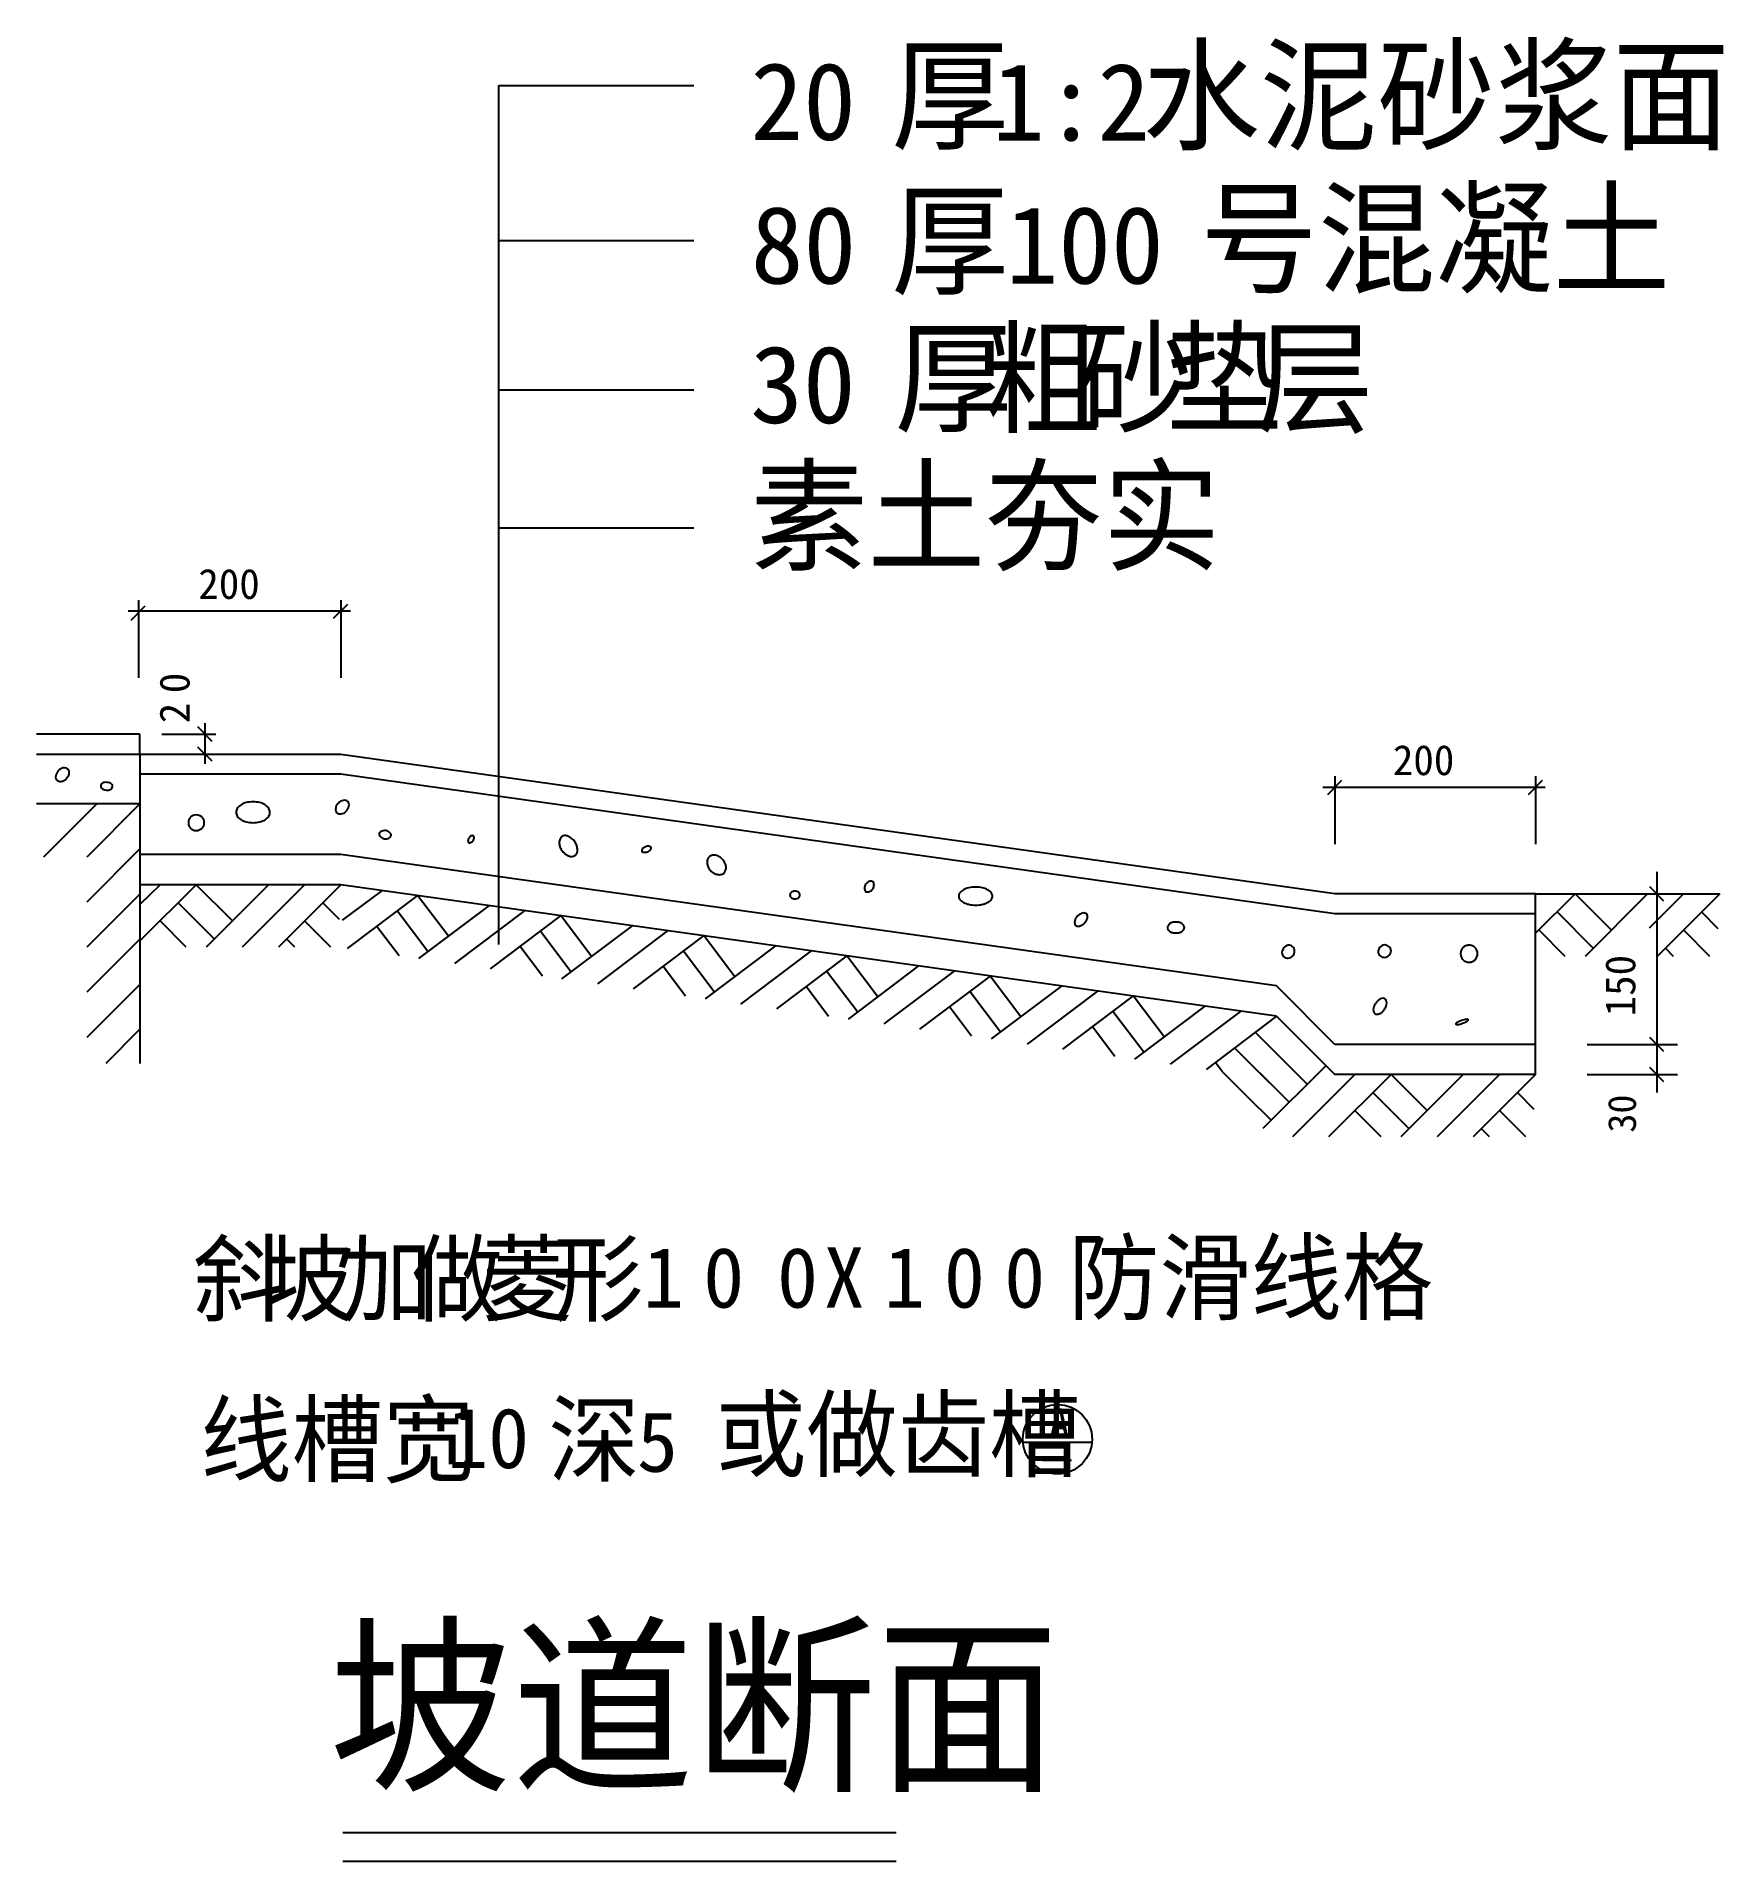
# Model space of a CAD drawing. Header units: metres. Extents: x 57.3 to 113.3, y 266.5 to 327.1.
import ezdxf

# ---------------------------------------------------------------- set-up
doc = ezdxf.new("R2010")
doc.units = ezdxf.units.M

msp = doc.modelspace()

# ---------------------------------------------------------------- linework, layer by layer
for p, q in [((72.63, 302.62), (72.63, 325.48)), ((72.63, 325.48), (79.1, 325.48)), ((72.63, 320.33), (79.1, 320.33)), ((72.63, 315.37), (79.1, 315.37)), ((72.63, 310.79), (79.1, 310.79)), ((60.32, 308.03), (67.7, 308.03)), ((60.66, 308.39), (60.66, 305.81)), ((67.38, 308.39), (67.38, 305.81)), ((62.87, 304.3), (62.87, 302.96)), ((60.71, 303.94), (57.28, 303.94)), ((61.44, 303.94), (63.23, 303.94)), ((67.38, 303.27), (60.71, 303.27)), ((100.37, 298.64), (67.38, 303.27)), ((72.63, 296.96), (72.63, 302.62)), ((100.37, 302.55), (100.37, 300.29)), ((107.04, 302.55), (107.04, 300.29)), ((99.98, 302.18), (107.36, 302.18)), ((59.28, 301.63), (57.51, 299.86)), ((60.71, 301.63), (58.95, 299.86)), ((60.71, 300.13), (58.95, 298.36)), ((111.06, 299.37), (111.06, 292.04)), ((61.38, 298.94), (60.71, 298.28)), ((62.58, 298.94), (60.71, 297.08)), ((63.78, 297.74), (62.58, 298.94)), ((64.98, 298.94), (62.91, 296.87)), ((66.18, 298.94), (64.11, 296.87)), ((67.38, 298.94), (65.31, 296.87)), ((68.75, 298.75), (67.43, 297.76)), ((60.71, 298.63), (58.95, 296.87)), ((63.18, 297.14), (61.98, 298.34)), ((67.34, 297.79), (66.78, 298.34)), ((69.93, 298.58), (67.59, 296.82)), ((70.95, 297.23), (69.93, 298.58)), ((72.3, 298.25), (69.96, 296.49)), ((107.04, 298.64), (100.37, 298.64)), ((108.35, 298.64), (107.04, 297.33)), ((109.55, 297.44), (108.35, 298.64)), ((110.75, 298.64), (108.68, 296.56)), ((111.95, 298.64), (110.81, 297.5)), ((113.15, 298.64), (111.07, 296.56)), ((62.25, 296.87), (61.38, 297.74)), ((67.05, 296.87), (66.18, 297.74)), ((69.32, 296.58), (68.57, 297.56)), ((70.27, 296.72), (69.25, 298.07)), ((73.49, 298.08), (71.15, 296.32)), ((74.68, 297.92), (72.34, 296.15)), ((75.7, 296.56), (74.68, 297.92)), ((77.05, 297.58), (74.71, 295.82)), ((77.05, 297.58), (74.71, 295.82)), ((108.95, 296.84), (107.75, 298.04)), ((113.1, 297.48), (112.55, 298.04)), ((60.71, 297.13), (58.95, 295.37)), ((65.85, 296.87), (65.58, 297.14)), ((75.02, 296.05), (74, 297.41)), ((78.24, 297.42), (75.9, 295.65)), ((79.43, 297.25), (77.09, 295.48)), ((80.45, 295.89), (79.43, 297.25)), ((81.81, 296.91), (79.47, 295.15)), ((108.02, 296.56), (107.15, 297.44)), ((112.82, 296.56), (111.95, 297.44)), ((74.07, 295.91), (73.32, 296.9)), ((79.77, 295.38), (78.75, 296.74)), ((82.99, 296.75), (80.65, 294.98)), ((84.18, 296.58), (81.84, 294.82)), ((84.18, 296.58), (81.84, 294.82)), ((85.2, 295.23), (84.18, 296.58)), ((111.62, 296.56), (111.35, 296.84)), ((78.82, 295.24), (78.08, 296.23)), ((84.53, 294.72), (83.5, 296.07)), ((86.56, 296.25), (84.22, 294.48)), ((87.75, 296.08), (85.4, 294.32)), ((88.93, 295.91), (86.59, 294.15)), ((89.95, 294.56), (88.93, 295.91)), ((60.71, 295.63), (58.95, 293.87)), ((83.57, 294.57), (82.83, 295.56)), ((89.28, 294.05), (88.26, 295.4)), ((91.31, 295.58), (88.97, 293.82)), ((91.31, 295.58), (88.97, 293.82)), ((92.5, 295.41), (90.16, 293.65)), ((93.68, 295.25), (91.34, 293.48)), ((94.71, 293.89), (93.68, 295.25)), ((88.32, 293.91), (87.58, 294.89)), ((94.03, 293.38), (93.01, 294.73)), ((96.06, 294.91), (93.72, 293.15)), ((97.25, 294.74), (94.91, 292.98)), ((98.44, 294.58), (96.1, 292.81)), ((60.71, 294.15), (59.58, 293.01)), ((93.07, 293.24), (92.33, 294.22)), ((98.81, 292.96), (97.73, 294.04)), ((98.21, 292.36), (97.04, 293.53)), ((99.46, 292.32), (98.48, 293.29)), ((108.75, 293.64), (111.75, 293.64)), ((96.64, 292.74), (96.4, 293.05)), ((97.51, 291.87), (96.64, 292.74)), ((98.86, 291.72), (97.88, 292.69)), ((100.06, 292.92), (97.99, 290.85)), ((101.04, 292.64), (98.97, 290.57)), ((102.24, 292.64), (100.17, 290.57)), ((103.44, 291.44), (102.24, 292.64)), ((104.64, 292.64), (102.57, 290.57)), ((105.84, 292.64), (103.77, 290.57)), ((107.04, 292.64), (104.97, 290.57)), ((108.75, 292.64), (111.75, 292.64)), ((98.26, 291.12), (97.51, 291.87)), ((102.84, 290.84), (101.64, 292.04)), ((106.99, 291.48), (106.44, 292.04)), ((101.91, 290.57), (101.04, 291.44)), ((106.71, 290.57), (105.84, 291.44)), ((105.51, 290.57), (105.24, 290.84)), ((90.05, 280.43), (92.28, 280.43)), ((90.67, 279.84), (91.63, 279.84)), ((85.81, 266.51), (67.45, 266.51))]:
    msp.add_line(p, q)
for points in [[(60.42, 307.73), (60.89, 308.2)], [(67.14, 307.79), (67.61, 308.26)], [(60.71, 303.27), (60.71, 303.94)], [(63.11, 303.7), (62.63, 304.18)], [(60.71, 303.27), (57.28, 303.27)], [(60.71, 303.27), (60.71, 293.01)], [(63.11, 303.04), (62.63, 303.51)], [(67.38, 302.61), (60.71, 302.61)], [(100.37, 297.97), (67.38, 302.61)], [(100.14, 301.94), (100.61, 302.41)], [(106.8, 301.94), (107.27, 302.41)], [(60.71, 301.63), (57.28, 301.63)], [(67.38, 299.94), (60.71, 299.94)], [(98.44, 295.58), (67.38, 299.94)], [(67.38, 298.94), (60.71, 298.94)], [(98.44, 294.58), (67.38, 298.94)], [(111.3, 298.4), (110.83, 298.87)], [(107.04, 292.64), (107.04, 298.64)], [(107.04, 298.64), (113.15, 298.64)], [(107.04, 297.97), (100.37, 297.97)], [(100.37, 293.64), (98.44, 295.58)], [(98.44, 294.58), (100.37, 292.64)], [(107.04, 293.64), (100.37, 293.64)], [(111.3, 293.4), (110.83, 293.87)], [(111.3, 292.4), (110.83, 292.87)], [(107.04, 292.64), (100.37, 292.64)], [(85.81, 267.46), (67.45, 267.46)]]:
    msp.add_lwpolyline(points)
for points in [[(58.01, 302.73, 0.07), (57.95, 302.64, 0.08), (57.92, 302.56, 0.11), (57.92, 302.47, 0.13), (57.96, 302.41, 0.13), (58.02, 302.38, 0.11), (58.1, 302.37, 0.08), (58.19, 302.4, 0.07), (58.27, 302.46, 0.07), (58.33, 302.54, 0.08), (58.36, 302.63, 0.11), (58.36, 302.71, 0.13), (58.32, 302.78, 0.13), (58.26, 302.81, 0.11), (58.17, 302.82, 0.08), (58.09, 302.79, 0.07), (58.01, 302.73, 0.07)], [(59.62, 302.34, 0.07), (59.54, 302.34, 0.08), (59.48, 302.32, 0.11), (59.43, 302.28, 0.14), (59.41, 302.24, 0.14), (59.42, 302.19, 0.11), (59.45, 302.14, 0.08), (59.51, 302.1, 0.07), (59.59, 302.08, 0.07), (59.67, 302.08, 0.08), (59.73, 302.1, 0.11), (59.78, 302.14, 0.14), (59.8, 302.19, 0.14), (59.8, 302.24, 0.11), (59.76, 302.29, 0.08), (59.7, 302.32, 0.07), (59.62, 302.34, 0.07)], [(62.58, 301.26, 0.1), (62.48, 301.24, 0.1), (62.4, 301.19, 0.1), (62.34, 301.1, 0.1), (62.32, 301, 0.1), (62.34, 300.9, 0.1), (62.4, 300.81, 0.1), (62.48, 300.76, 0.1), (62.58, 300.74, 0.1), (62.68, 300.76, 0.1), (62.77, 300.81, 0.1), (62.83, 300.9, 0.1), (62.85, 301, 0.1), (62.83, 301.1, 0.1), (62.77, 301.19, 0.1), (62.68, 301.24, 0.1), (62.58, 301.26, 0.1)], [(64.47, 301, 0.06), (64.69, 301.03, 0.08), (64.87, 301.1, 0.11), (64.99, 301.22, 0.15), (65.03, 301.35, 0.15), (64.99, 301.47, 0.11), (64.87, 301.59, 0.08), (64.69, 301.67, 0.06), (64.47, 301.69, 0.06), (64.24, 301.67, 0.08), (64.07, 301.59, 0.11), (63.94, 301.47, 0.15), (63.91, 301.35, 0.15), (63.94, 301.22, 0.11), (64.07, 301.1, 0.08), (64.24, 301.03, 0.06), (64.47, 301, 0.06)], [(67.3, 301.65, 0.07), (67.23, 301.57, 0.08), (67.21, 301.48, 0.11), (67.21, 301.4, 0.13), (67.25, 301.33, 0.13), (67.31, 301.3, 0.11), (67.39, 301.29, 0.08), (67.48, 301.32, 0.07), (67.56, 301.38, 0.07), (67.62, 301.47, 0.08), (67.65, 301.55, 0.11), (67.65, 301.64, 0.13), (67.61, 301.7, 0.13), (67.55, 301.74, 0.11), (67.46, 301.74, 0.08), (67.38, 301.71, 0.07), (67.3, 301.65, 0.07)], [(68.87, 300.74, 0.07), (68.79, 300.73, 0.08), (68.72, 300.71, 0.11), (68.67, 300.67, 0.14), (68.65, 300.63, 0.14), (68.66, 300.58, 0.11), (68.7, 300.53, 0.08), (68.76, 300.49, 0.07), (68.83, 300.47, 0.07), (68.91, 300.47, 0.08), (68.98, 300.49, 0.11), (69.03, 300.53, 0.14), (69.05, 300.58, 0.14), (69.04, 300.63, 0.11), (69, 300.68, 0.08), (68.94, 300.72, 0.07), (68.87, 300.74, 0.07)], [(71.64, 300.5, 0.06), (71.61, 300.45, 0.08), (71.6, 300.41, 0.11), (71.61, 300.37, 0.15), (71.62, 300.34, 0.15), (71.65, 300.33, 0.11), (71.69, 300.34, 0.08), (71.73, 300.36, 0.06), (71.77, 300.4, 0.06), (71.8, 300.45, 0.08), (71.81, 300.49, 0.11), (71.8, 300.53, 0.15), (71.78, 300.56, 0.15), (71.75, 300.57, 0.11), (71.71, 300.56, 0.08), (71.67, 300.54, 0.06), (71.64, 300.5, 0.06)], [(74.72, 300.54, 0.14), (74.66, 300.46, 0.11), (74.63, 300.34, 0.08), (74.65, 300.21, 0.07), (74.72, 300.08, 0.07), (74.82, 299.97, 0.08), (74.94, 299.9, 0.11), (75.06, 299.88, 0.14), (75.15, 299.91, 0.14), (75.21, 299.98, 0.11), (75.24, 300.1, 0.08), (75.21, 300.23, 0.07), (75.15, 300.37, 0.07), (75.04, 300.48, 0.08), (74.93, 300.55, 0.11), (74.81, 300.57, 0.14), (74.72, 300.54, 0.14)], [(77.49, 300.2, 0.06), (77.43, 300.17, 0.07), (77.39, 300.13, 0.11), (77.37, 300.09, 0.16), (77.37, 300.06, 0.16), (77.39, 300.03, 0.11), (77.44, 300.02, 0.07), (77.49, 300.02, 0.06), (77.56, 300.03, 0.06), (77.62, 300.07, 0.07), (77.66, 300.1, 0.11), (77.68, 300.14, 0.16), (77.68, 300.18, 0.16), (77.65, 300.2, 0.11), (77.61, 300.22, 0.07), (77.56, 300.22, 0.06), (77.49, 300.2, 0.06)], [(79.6, 299.86, 0.13), (79.55, 299.78, 0.11), (79.54, 299.65, 0.09), (79.57, 299.53, 0.08), (79.65, 299.41, 0.08), (79.77, 299.32, 0.09), (79.89, 299.28, 0.11), (80.01, 299.28, 0.13), (80.1, 299.33, 0.13), (80.15, 299.42, 0.11), (80.17, 299.54, 0.09), (80.13, 299.66, 0.08), (80.05, 299.78, 0.08), (79.94, 299.87, 0.09), (79.82, 299.92, 0.11), (79.69, 299.91, 0.13), (79.6, 299.86, 0.13)], [(82.45, 298.73, 0.08), (82.39, 298.72, 0.09), (82.34, 298.69, 0.1), (82.3, 298.65, 0.12), (82.29, 298.6, 0.12), (82.3, 298.55, 0.1), (82.34, 298.51, 0.09), (82.39, 298.48, 0.08), (82.45, 298.47, 0.08), (82.52, 298.48, 0.09), (82.57, 298.51, 0.1), (82.61, 298.55, 0.12), (82.62, 298.6, 0.12), (82.61, 298.65, 0.1), (82.57, 298.69, 0.09), (82.52, 298.72, 0.08), (82.45, 298.73, 0.08)], [(84.8, 298.96, 0.07), (84.77, 298.89, 0.08), (84.76, 298.82, 0.11), (84.77, 298.76, 0.13), (84.8, 298.72, 0.13), (84.85, 298.7, 0.11), (84.92, 298.71, 0.08), (84.98, 298.74, 0.07), (85.04, 298.8, 0.07), (85.07, 298.87, 0.08), (85.08, 298.94, 0.11), (85.07, 299, 0.13), (85.04, 299.04, 0.13), (84.99, 299.06, 0.11), (84.92, 299.05, 0.08), (84.86, 299.02, 0.07), (84.8, 298.96, 0.07)], [(87.89, 298.56, 0.17), (87.92, 298.46, 0.11), (88.05, 298.35, 0.07), (88.22, 298.29, 0.05), (88.45, 298.26, 0.05), (88.68, 298.29, 0.07), (88.85, 298.35, 0.11), (88.98, 298.46, 0.17), (89.01, 298.56, 0.17), (88.98, 298.66, 0.11), (88.85, 298.77, 0.07), (88.68, 298.84, 0.05), (88.45, 298.86, 0.05), (88.22, 298.84, 0.07), (88.05, 298.77, 0.11), (87.92, 298.66, 0.17), (87.89, 298.56, 0.17)], [(91.83, 297.9, 0.06), (91.77, 297.82, 0.08), (91.74, 297.73, 0.11), (91.74, 297.65, 0.15), (91.76, 297.6, 0.15), (91.82, 297.57, 0.11), (91.9, 297.57, 0.08), (91.98, 297.6, 0.06), (92.07, 297.67, 0.06), (92.13, 297.75, 0.08), (92.16, 297.83, 0.11), (92.16, 297.91, 0.15), (92.13, 297.97, 0.15), (92.08, 298, 0.11), (92, 298, 0.08), (91.92, 297.96, 0.06), (91.83, 297.9, 0.06)], [(95.1, 297.34, 0.07), (95.21, 297.35, 0.08), (95.3, 297.39, 0.11), (95.36, 297.45, 0.14), (95.38, 297.52, 0.14), (95.36, 297.58, 0.11), (95.3, 297.65, 0.08), (95.21, 297.69, 0.07), (95.1, 297.7, 0.07), (94.99, 297.69, 0.08), (94.9, 297.65, 0.11), (94.84, 297.58, 0.14), (94.82, 297.52, 0.14), (94.84, 297.45, 0.11), (94.9, 297.39, 0.08), (94.99, 297.35, 0.07), (95.1, 297.34, 0.07)], [(98.68, 296.85, 0.09), (98.64, 296.77, 0.09), (98.62, 296.69, 0.1), (98.64, 296.61, 0.11), (98.68, 296.55, 0.11), (98.75, 296.51, 0.1), (98.83, 296.5, 0.09), (98.91, 296.53, 0.09), (98.98, 296.58, 0.09), (99.03, 296.66, 0.09), (99.04, 296.74, 0.1), (99.03, 296.82, 0.11), (98.98, 296.88, 0.11), (98.92, 296.92, 0.1), (98.83, 296.93, 0.09), (98.75, 296.9, 0.09), (98.68, 296.85, 0.09)], [(102.11, 296.55, 0.09), (102.18, 296.6, 0.1), (102.22, 296.67, 0.1), (102.24, 296.75, 0.11), (102.22, 296.82, 0.11), (102.18, 296.88, 0.1), (102.11, 296.92, 0.1), (102.03, 296.94, 0.09), (101.94, 296.91, 0.09), (101.87, 296.87, 0.1), (101.83, 296.8, 0.1), (101.81, 296.72, 0.11), (101.83, 296.64, 0.11), (101.88, 296.58, 0.1), (101.95, 296.54, 0.1), (102.03, 296.53, 0.09), (102.11, 296.55, 0.09)], [(104.83, 296.93, 0.1), (104.72, 296.91, 0.1), (104.63, 296.85, 0.1), (104.57, 296.76, 0.1), (104.55, 296.65, 0.1), (104.57, 296.55, 0.1), (104.63, 296.45, 0.1), (104.72, 296.39, 0.1), (104.83, 296.37, 0.1), (104.94, 296.39, 0.1), (105.03, 296.45, 0.1), (105.09, 296.55, 0.1), (105.11, 296.65, 0.1), (105.09, 296.76, 0.1), (105.03, 296.85, 0.1), (104.94, 296.91, 0.1), (104.83, 296.93, 0.1)], [(101.73, 295, 0.06), (101.67, 294.89, 0.07), (101.65, 294.8, 0.11), (101.67, 294.7, 0.15), (101.71, 294.65, 0.15), (101.77, 294.64, 0.11), (101.86, 294.66, 0.07), (101.95, 294.71, 0.06), (102.02, 294.8, 0.06), (102.08, 294.91, 0.07), (102.1, 295.01, 0.11), (102.08, 295.1, 0.15), (102.04, 295.15, 0.15), (101.98, 295.17, 0.11), (101.89, 295.15, 0.07), (101.8, 295.09, 0.06), (101.73, 295, 0.06)], [(104.58, 294.43, 0.02), (104.49, 294.4, 0.03), (104.44, 294.37, 0.07), (104.39, 294.33, 0.27), (104.39, 294.32, 0.27), (104.4, 294.3, 0.07), (104.46, 294.3, 0.03), (104.52, 294.31, 0.02), (104.61, 294.34, 0.02), (104.7, 294.37, 0.03), (104.76, 294.4, 0.07), (104.8, 294.44, 0.27), (104.8, 294.45, 0.27), (104.79, 294.47, 0.07), (104.73, 294.47, 0.03), (104.67, 294.46, 0.02), (104.58, 294.43, 0.02)]]:
    msp.add_lwpolyline(points, format="xyb")
msp.add_circle((91.17, 280.53), 1.15)

# ---------------------------------------------------------------- texts
for s, height, p in [('厚', 3, (85.65, 323.65)), ('水泥砂浆面', 3, (93.99, 323.65)), ('20', 2.57, (80.98, 323.67)), ('1:2', 2.57, (89, 323.65)), ('厚', 3, (85.65, 318.83)), ('号混凝土', 3, (95.91, 318.9)), ('80', 2.57, (80.99, 318.9)), ('100', 2.57, (89.45, 318.9)), ('粗', 3, (88.72, 314.26)), ('砂', 3, (91.76, 314.27)), ('垫', 3, (94.76, 314.27)), ('层', 3, (97.76, 314.27)), ('厚', 3, (85.76, 314.27)), ('30', 2.57, (80.97, 314.27)), ('素土夯实', 3, (80.97, 309.68)), ('200', 1, (62.65, 308.43)), ('200', 1, (102.3, 302.58)), ('斜', 2.33, (62.48, 284.69)), ('坡', 2.33, (64.81, 284.69)), ('加', 2.33, (67.4, 284.69)), ('做', 2.33, (69.74, 284.69)), ('菱', 2.33, (72.07, 284.69)), ('形', 2.33, (74.4, 284.69)), ('防滑线格', 2.33, (91.52, 284.74)), ('1', 2, (77.41, 284.9)), ('0', 2, (79.41, 284.9)), ('0', 2, (81.86, 284.9)), ('X', 2, (83.41, 284.9)), ('1', 2, (85.41, 284.9)), ('0', 2, (87.4, 284.9)), ('0', 2, (89.4, 284.9)), ('线槽宽 ', 2.33, (62.72, 279.36)), ('深', 2.33, (74.27, 279.36)), ('或做齿槽', 2.33, (79.81, 279.53)), ('10', 2, (70.91, 279.57)), ('5', 2, (77.21, 279.45)), ('A', 1, (90.89, 280.56)), ('坡道断面', 4.66, (66.99, 269.33))]:
    msp.add_text(s, height=height).set_placement(p)
for s, height, p in [('0', 1, (62.36, 305.3)), ('2', 1, (62.36, 304.3)), ('150', 1, (110.35, 294.57)), ('30', 0.93, (110.37, 290.71))]:
    msp.add_text(s, height=height, rotation=90).set_placement(p)

doc.saveas('drawing.dxf')
